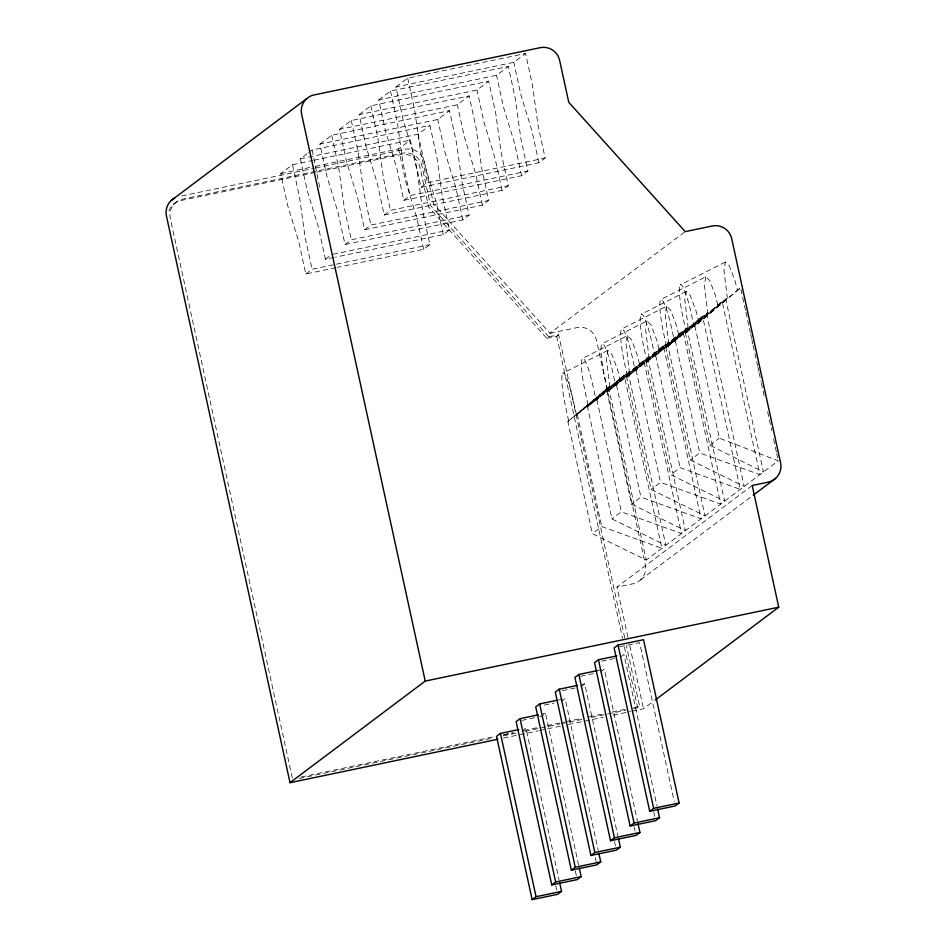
<?xml version="1.0" encoding="UTF-8"?>
<svg xmlns="http://www.w3.org/2000/svg" width="947" height="947" viewBox="0 0 947 947"><rect width="100%" height="100%" fill="white"/><g stroke="black" fill="none" stroke-linecap="round" stroke-linejoin="round"><path stroke-width="0.71" stroke-dasharray="4.74 3.55" d="M607.808 350.402L562.826 373.201A32.837 4.451 78.2 0 1 573.728 402.274L576.522 415.082L619.859 378.622L617.456 369.247L611.869 354.344L607.808 350.402L606.376 358.475L609.726 386.234L567.904 421.569L592.337 533.646L646.221 560.056L778.304 460.798L719.329 438.212L694.885 326.135L740.601 287.876M627.411 335.676L625.979 343.737L629.317 371.508L588.288 406.251L585.495 393.443A32.837 4.451 78.2 0 1 582.429 358.475L627.411 335.676L631.46 339.618L637.047 354.521L639.462 363.885L596.125 400.356L593.331 387.548A32.837 4.451 78.2 0 0 582.429 358.475M647.002 320.95L645.57 329.011L648.92 356.782L607.879 391.525L605.086 378.717A32.837 4.451 78.2 0 1 602.02 343.737L647.002 320.95L651.062 324.892L656.638 339.795L659.053 349.159L615.716 385.63L612.922 372.822A32.837 4.451 78.2 0 0 602.02 343.737M666.605 306.224L665.173 314.286L668.511 342.056L627.482 376.788L624.689 363.979A32.837 4.451 78.2 0 1 621.623 329.011L666.605 306.224L670.654 310.166L676.241 325.07L678.656 334.433L635.319 370.904L632.525 358.096A32.837 4.451 78.2 0 0 621.623 329.011M686.196 291.498L641.214 314.286A32.837 4.451 78.2 0 1 652.116 343.37L654.91 356.179L698.247 319.707L695.832 310.332L690.256 295.44L686.196 291.498L684.764 299.56L688.114 327.319L646.292 362.654L670.725 474.731L724.609 501.152L686.906 328.23L688.114 327.319M705.799 276.761L704.355 284.834L707.705 312.593L666.664 347.336L663.883 334.528A32.837 4.451 78.2 0 1 660.817 299.56L705.799 276.761L709.848 280.714L715.435 295.606L717.85 304.981L674.513 341.453L671.719 328.633A32.837 4.451 78.2 0 0 660.817 299.56M725.39 262.035L680.408 284.834A32.837 4.451 78.2 0 1 691.31 313.907L694.104 326.715L737.441 290.255L735.026 280.88L729.45 265.977L725.39 262.035L723.958 270.108L727.308 297.867L685.486 333.202L709.919 445.279L763.412 471.985L725.71 299.063L727.308 297.867M567.904 421.569L609.726 386.234M628.121 372.408L665.824 545.33L611.94 518.92L587.495 406.831L629.317 371.508M647.712 357.682L685.415 530.604L631.531 504.183L607.098 392.105L648.92 356.782M667.315 342.956L705.018 515.878L651.134 489.457L626.689 377.38L668.511 342.056M646.292 362.654L686.906 328.23M706.509 313.504L744.212 486.427L690.327 460.005L665.883 347.928L707.705 312.593M685.486 333.202L725.71 299.063M576.522 415.082L624.203 375.355L661.906 548.277L601.747 526.579L592.337 533.646M587.495 406.831L643.794 360.629L681.497 533.552L621.339 511.842L611.94 518.92M607.098 392.105L663.397 345.904L701.1 518.826L640.941 497.116L631.531 504.183M626.689 377.38L682.988 331.178L720.691 504.1L660.533 482.39L651.134 489.457M654.91 356.179L702.591 316.44L740.294 489.374L680.135 467.664L670.725 474.731M665.883 347.928L722.182 301.714L759.885 474.636L699.726 452.938L690.327 460.005M173.289 204.374L175.254 202.907M335.996 267.658L305.81 273.967L298.826 241.947L287.71 205.582L280.726 173.561L292.481 164.719L312.605 160.517M334.031 257.442L325.413 259.241L318.429 227.221L307.302 190.856L300.317 158.836L307.373 153.532M308.556 152.645L312.084 149.993L429.926 125.359L436.898 157.38L442.533 197.876L449.517 229.896L443.255 234.607L335.475 257.146M319.92 144.11L331.675 135.267L449.517 110.633L456.501 142.654L462.136 183.15L469.12 215.17L462.846 219.882L345.004 244.515L338.02 212.495L326.904 176.13L319.92 144.11L437.763 119.476L449.517 110.633M339.511 129.372L351.278 120.541L469.12 95.907L476.092 127.928L481.727 168.424L488.711 200.444L482.437 205.156L364.607 229.79L357.623 197.769L346.495 161.404L339.511 129.372L457.354 104.75L469.12 95.907M359.114 114.646L370.869 105.815L488.711 81.182L495.695 113.202L501.33 153.686L508.314 185.719L502.04 190.43L384.198 215.064L377.214 183.043L366.098 146.678L359.114 114.646L476.957 90.012L488.711 81.182M378.705 99.92L390.472 91.09L508.314 66.456L515.286 98.476L520.921 138.96L527.905 170.993L521.631 175.704L403.801 200.338L396.817 168.306L385.689 131.941L378.705 99.92L496.548 75.287L508.314 66.456M395.953 86.958L407.719 78.128L525.549 53.494L532.534 85.514L538.168 125.998L545.152 158.031L538.879 162.742L421.036 187.376L414.064 155.355L402.937 118.991L395.953 86.958L513.795 62.324L525.549 53.494M315.221 166.352L398.569 148.928L410.323 140.085L417.307 172.117L422.942 212.602L429.926 244.622L423.652 249.333L337.428 267.362M300.317 158.836L418.16 134.202L429.926 125.359M305.81 273.967L312.084 269.256L335.072 264.45M325.413 259.241L330.633 255.311M345.004 244.515L351.278 239.804L469.12 215.17M364.607 229.79L370.869 225.078L488.711 200.444M384.198 215.064L390.472 210.352L508.314 185.719M403.801 200.338L410.063 195.615L527.905 170.993M421.036 187.376L427.31 182.664L545.152 158.031M315.682 167.95L404.985 149.283A16.419 16.241 53.1 0 1 424.398 161.973L433.548 203.925L549.994 333.261L685.214 231.636M316.689 172.153L400.534 154.621A16.419 16.241 53.1 0 1 419.959 167.311L428.612 207.038L546.821 338.328L548.787 336.86L558.659 334.8L624.831 638.325M546.821 338.328L556.694 336.268L558.659 334.8M619.859 378.622L624.203 375.355M639.462 363.885L643.794 360.629M659.053 349.159L663.397 345.904M678.656 334.433L682.988 331.178M698.247 319.707L702.591 316.44M717.85 304.981L722.182 301.714M737.441 290.255L739.548 288.669M694.104 326.715L694.885 326.135M709.919 445.279L719.329 438.212M627.92 637.213L616.994 587.104L752.214 485.491M640.421 579.966L752.119 496.027M522.01 731.013L525.928 728.065L559.026 879.81M578.617 865.085L545.531 713.34L541.613 716.275L537.363 717.163M561.204 701.549L565.122 698.614L598.22 850.359M580.807 686.824L584.725 683.876L617.811 835.633M600.398 672.098L604.316 669.15L637.414 820.907M620.983 656.638L623.919 654.424L657.005 806.181M633.342 708.64L637.686 707.729L639.651 706.261L626.405 645.558M631.98 711.209L643.534 708.794L654.117 700.839M314.037 160.221L410.323 140.085M280.726 173.561L313.777 166.648M181.741 195.958L314.25 168.258M315.244 172.461L180.782 200.563A16.419 16.241 53.1 0 0 168.116 214.2M333.119 254.234L449.517 229.896M336.516 264.154L429.926 244.622M549.994 333.261L577.066 327.603A16.419 16.241 53.1 0 1 596.48 340.281L645.357 564.436A16.419 16.241 53.1 0 1 632.927 583.778L616.994 587.104M619.776 646.789L639.592 642.646L674.252 801.624M601.594 661.219L614.331 658.556M597.237 670.63L601.487 669.742M580.582 676.241L593.319 673.577M581.896 684.468L584.725 683.876M562.4 690.671L575.137 688.007M558.055 700.082L562.293 699.194M544.217 705.101L554.125 703.029M542.702 713.931L545.531 713.34M521.797 720.418L535.955 717.459M301.17 777.014L494.997 736.494M503.674 734.683L512.363 732.871M523.928 730.445L538.393 727.426M547.07 725.615L564.436 721.981M565.88 721.685L581.789 718.359M589.022 716.843L603.488 713.813M612.164 712.002L625.186 709.279M633.863 707.468L639.651 706.261M503.615 734.86L513.523 732.789M299.216 778.481L493.044 737.973M503.165 735.855L517.63 732.824M524.863 731.321L559.582 724.064M561.026 723.757L582.725 719.223M591.402 717.412L626.121 710.155M503.567 738.056L538.192 730.812M539.636 730.516L561.287 725.994M568.496 724.479L603.132 717.246M613.23 715.127L630.548 711.505M548.787 336.86L430.577 205.57L421.912 165.832A16.419 16.241 53.1 0 0 402.499 153.154L182.747 199.095A16.419 16.241 53.1 0 0 170.306 218.437L292.493 778.825M740.921 289.32L745.632 310.936M745.94 312.368L750.344 332.551M750.663 333.983L751.598 338.316M751.918 339.748L752.853 344.069M753.173 345.513L757.576 365.684M757.884 367.128L758.831 371.449M759.139 372.893L761.021 381.546M761.341 382.979L764.797 398.829M767.626 411.803L771.71 430.53M773.592 439.183L776.422 452.145M776.741 453.589L777.676 457.91M686.267 332.61L683.474 319.802A32.837 4.451 78.2 0 1 680.408 284.834M675.294 340.861L699.726 452.938M655.691 355.587L680.135 467.664M647.073 362.062L644.28 349.254A32.837 4.451 78.2 0 1 641.214 314.286M636.1 370.313L660.533 482.39M616.497 385.038L640.941 497.116M608.519 387.134L646.221 560.056M596.906 399.764L621.339 511.842M538.879 162.742L531.894 130.722L520.779 94.357L513.795 62.324M629.791 645.807L643.534 708.794M577.303 414.49L601.747 526.579M521.631 175.704L514.659 143.672L503.532 107.307L496.548 75.287M556.694 336.268L622.558 638.349M624.452 647.026L637.686 707.729M568.685 420.977L565.892 408.169A32.837 4.451 78.2 0 1 562.826 373.201M653.714 812.017L654.661 816.35M502.04 190.43L495.056 158.409L483.941 122.045L476.957 90.012M634.123 826.743L635.07 831.075M482.437 205.156L475.465 173.135L464.338 136.77L457.354 104.75M614.52 841.469L615.467 845.801M462.846 219.882L455.862 187.861L444.747 151.496L437.763 119.476M595.237 857.639L596.503 863.427M443.255 234.607L436.271 202.587L425.144 166.222L418.16 134.202M407.719 78.128L414.691 110.148L420.326 150.632L427.31 182.664M575.326 870.92L576.901 878.153M390.472 91.09L397.456 123.11L403.091 163.594L410.063 195.615M423.652 249.333L416.668 217.313L405.553 180.948L398.569 148.928M555.735 885.658L556.682 889.991M370.869 105.815L377.853 137.836L383.488 178.32L390.472 210.352M351.278 120.541L358.262 152.562L363.897 193.058L370.869 225.078M331.675 135.267L338.659 167.288L344.294 207.784L351.278 239.804M312.084 149.993L320.074 189.246M292.481 164.719L299.465 196.751L305.1 237.235L312.084 269.256"/><path stroke-width="1.42" d="M171.36 200.362L306.579 98.748M174.852 197.959A16.419 16.241 53.1 0 0 166.423 215.892L290.007 782.696L425.227 681.082L778.742 607.181L752.214 485.491L768.135 482.165A16.419 16.241 53.1 0 0 780.577 462.823L731.7 238.668A16.419 16.241 53.1 0 0 712.286 225.978L685.214 231.636L568.768 102.3L559.618 60.348A16.419 16.241 53.1 0 0 540.204 47.67L314.073 94.937A16.419 16.241 53.1 0 0 301.643 114.279L425.227 681.082M753.291 495.139L775.64 478.353M518.861 729.545L500.454 733.392L496.536 736.34L532.143 899.65L557.617 894.323L561.547 891.376L559.653 882.711M538.452 714.819L520.057 718.666L516.127 721.602L551.746 884.924L577.22 879.597L581.138 876.65L579.244 867.985M556.635 700.378L539.648 703.929L535.73 706.876L571.337 870.198L596.811 864.871L600.741 861.924L598.847 853.247M577.646 685.356L559.239 689.203L555.321 692.15L590.928 855.472L616.414 850.146L620.332 847.198L618.438 838.521M597.237 670.63L578.842 674.477L574.924 677.425L610.531 840.735L636.005 835.408L639.923 832.472L638.041 823.795M616.84 655.904L598.433 659.751L594.515 662.699L630.122 826.009L655.608 820.682L659.526 817.746L657.632 809.069M618.036 645.025L614.118 647.973L649.725 811.283L675.199 805.956L679.117 803.009L643.51 639.698L618.036 645.025L653.643 808.336L649.725 811.283M655.288 699.963L778.742 607.181M532.143 899.65L536.061 896.702L561.547 891.376M551.746 884.924L555.664 881.977L581.138 876.65M571.337 870.198L575.255 867.251L600.741 861.924M590.928 855.472L594.858 852.525L620.332 847.198M610.531 840.735L614.449 837.799L639.923 832.472M630.122 826.009L634.052 823.061L659.526 817.746M290.007 782.696L497.791 739.264M653.643 808.336L679.117 803.009M598.433 659.751L634.052 823.061M578.842 674.477L614.449 837.799M559.239 689.203L594.858 852.525M539.648 703.929L575.255 867.251M520.057 718.666L555.664 881.977M500.454 733.392L536.061 896.702"/></g></svg>
